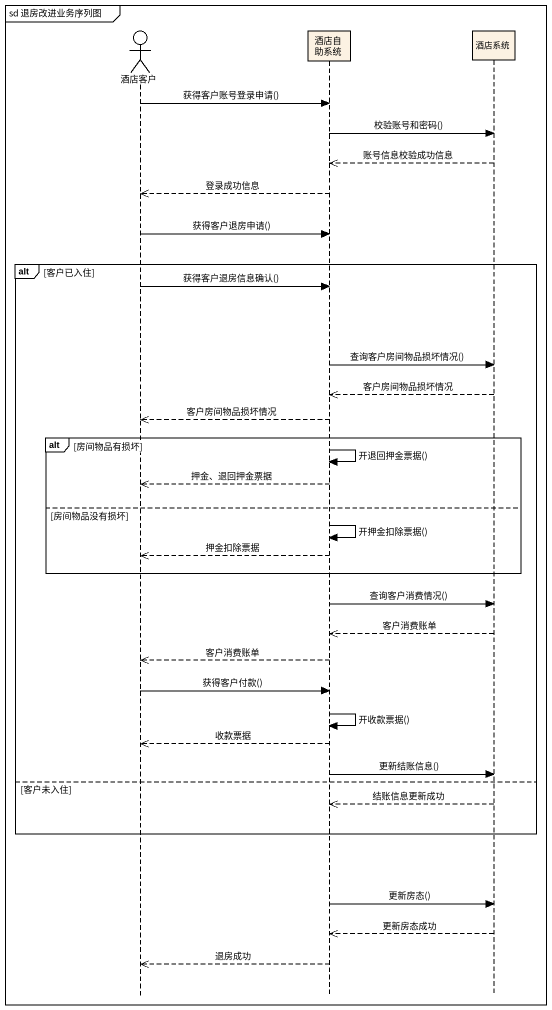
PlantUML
@startuml
mainframe sd 退房改进业务序列图
hide footbox
actor 酒店客户
participant 酒店自助系统
participant 酒店系统

酒店客户 -> 酒店自助系统 : 获得客户账号登录申请()
酒店自助系统 -> 酒店系统 : 校验账号和密码()
酒店系统 -->> 酒店自助系统 : 账号信息校验成功信息
酒店自助系统 -->> 酒店客户 : 登录成功信息
酒店客户 -> 酒店自助系统 : 获得客户退房申请()
alt 客户已入住
  酒店客户 -> 酒店自助系统 : 获得客户退房信息确认()
  酒店自助系统 -> 酒店系统 : 查询客户房间物品损坏情况()
  酒店系统 -->> 酒店自助系统 : 客户房间物品损坏情况
  酒店自助系统 -->> 酒店客户 : 客户房间物品损坏情况
  alt 房间物品有损坏
    酒店自助系统 -> 酒店自助系统 : 开退回押金票据()
    酒店自助系统 -->> 酒店客户 : 押金、退回押金票据
  else 房间物品没有损坏
    酒店自助系统 -> 酒店自助系统 : 开押金扣除票据()
    酒店自助系统 -->> 酒店客户 : 押金扣除票据
  end
  酒店自助系统 -> 酒店系统 : 查询客户消费情况()
  酒店系统 -->> 酒店自助系统 : 客户消费账单
  酒店自助系统 -->> 酒店客户 : 客户消费账单
  酒店客户 -> 酒店自助系统 : 获得客户付款()
  酒店自助系统 -> 酒店自助系统 : 开收款票据()
  酒店自助系统 -->> 酒店客户 : 收款票据
  酒店自助系统 -> 酒店系统 : 更新结账信息()
else 客户未入住
  酒店系统 -->> 酒店自助系统 : 结账信息更新成功
end
酒店自助系统 -> 酒店系统 : 更新房态()
酒店系统 -->> 酒店自助系统 : 更新房态成功
酒店自助系统 -->> 酒店客户 : 退房成功
@enduml
